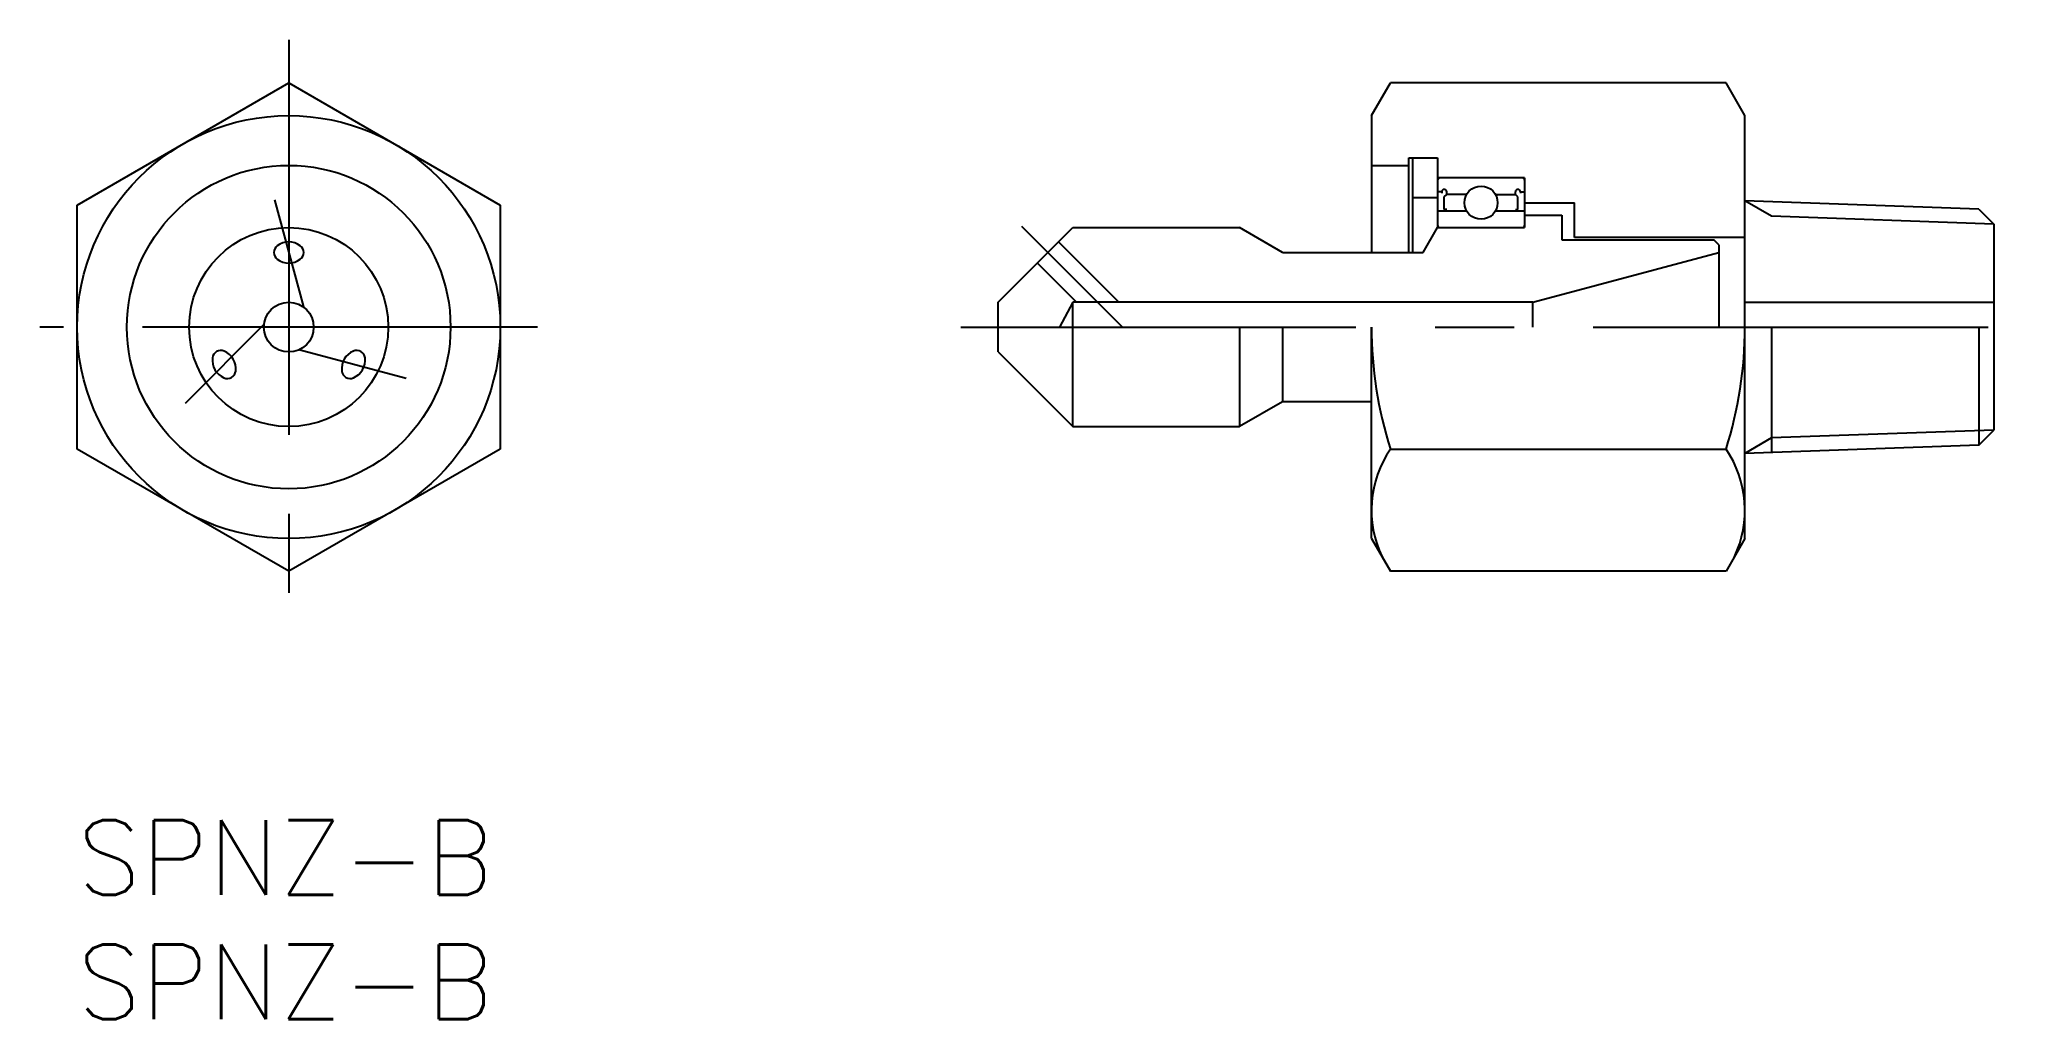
# Model space of a CAD drawing. Extents: x -1.5 to 78.5, y -8 to 31.4.
import ezdxf

# ---------------------------------------------------------------- set-up
doc = ezdxf.new("R2010")
doc.units = 0
doc.header["$LTSCALE"] = 0.5
doc.linetypes.add('CENTER', pattern=[50.8, 31.75, -6.35, 6.35, -6.35])
for name, color, linetype in [('MSM_CENTER', 1, 'CENTER'), ('MSM_CONTINUOUS', 7, 'CONTINUOUS'), ('MSM_NARROW', 5, 'CONTINUOUS'), ('MSM_PART_NUMBER', 7, 'CONTINUOUS')]:
    doc.layers.add(name, color=color, linetype=linetype)
doc.styles.get("Standard").update_dxf_attribs({"font": 'txt.shx', "height": 2, "bigfont": 'bigfont.shx'})

# ---------------------------------------------------------------- blocks, each defined once
blk = doc.blocks.new('*U2')
at = {"layer": 'MSM_PART_NUMBER'}
blk.add_text('SPNZ-B', height=3, dxfattribs=at).set_placement((0, -3))
blk = doc.blocks.new('*U3')
at = {"layer": 'MSM_PART_NUMBER'}
blk.add_text('SPNZ-B', height=3, dxfattribs=at).set_placement((0, -8))

msp = doc.modelspace()

# ---------------------------------------------------------------- linework, layer by layer
at = {"layer": 'MSM_CENTER'}
for p, q in [((8.5, 31.362), (8.5, 8.268)), ((7.933, 24.933), (9.087, 20.625)), ((37.939, 23.876), (42, 19.815)), ((18.5, 19.815), (-1.5, 19.815)), ((4.352, 16.765), (7.505, 19.918)), ((35.5, 19.815), (78.5, 19.815)), ((13.216, 17.748), (8.908, 18.902))]:
    msp.add_line(p, q, dxfattribs=at)
at = {"layer": 'MSM_CONTINUOUS'}
for p, q in [((0, 24.722), (8.5, 29.63)), ((8.5, 29.63), (17, 24.722)), ((52, 28.315), (52.759, 29.63)), ((66.241, 29.63), (52.759, 29.63)), ((67, 28.315), (66.241, 29.63)), ((52, 28.315), (52, 22.815)), ((67, 11.315), (67, 28.315)), ((53.5, 22.815), (53.5, 26.615)), ((53.5, 26.615), (54.65, 26.615)), ((53.65, 26.615), (53.65, 22.815)), ((54.65, 26.615), (54.65, 23.815)), ((52, 26.315), (53.5, 26.315)), ((58.15, 25.815), (54.65, 25.815)), ((58.15, 25.815), (58.15, 23.815)), ((54.65, 25.015), (53.65, 25.015)), ((54.819, 25.247), (54.65, 25.247)), ((54.819, 25.247), (54.819, 25.198)), ((54.921, 25.047), (55.022, 25.148)), ((54.921, 24.537), (54.921, 25.047)), ((55.022, 25.148), (55.022, 25.247)), ((55.823, 25.148), (55.022, 25.148)), ((56.977, 25.148), (57.778, 25.148)), ((57.778, 25.148), (57.778, 25.247)), ((57.879, 25.047), (57.778, 25.148)), ((57.879, 24.537), (57.879, 25.047)), ((57.981, 25.247), (58.15, 25.247)), ((57.981, 25.247), (57.981, 25.198)), ((58.15, 24.815), (60.15, 24.815)), ((60.15, 23.41), (60.15, 24.815)), ((76.398, 24.561), (67, 24.89)), ((0, 14.907), (0, 24.722)), ((17, 24.722), (17, 14.907)), ((54.65, 24.482), (55.823, 24.482)), ((55.022, 24.537), (54.921, 24.537)), ((56.977, 24.482), (58.15, 24.482)), ((57.778, 24.537), (57.879, 24.537)), ((58.15, 24.32), (59.65, 24.32)), ((59.65, 24.32), (59.65, 23.32)), ((76.398, 24.561), (77, 23.959)), ((37, 20.815), (40, 23.815)), ((39.424, 23.239), (41.849, 20.815)), ((40, 23.815), (46.695, 23.815)), ((48.427, 22.815), (46.695, 23.815)), ((54.073, 22.815), (54.65, 23.815)), ((54.65, 23.815), (58.15, 23.815)), ((59.65, 23.32), (65.75, 23.32)), ((67, 23.41), (60.15, 23.41)), ((65.95, 23.12), (65.75, 23.32)), ((77, 23.959), (77, 15.671)), ((48.427, 22.815), (54.073, 22.815)), ((58.486, 20.815), (65.95, 22.815)), ((65.95, 23.12), (65.95, 19.815)), ((38.576, 22.391), (40.151, 20.815)), ((37, 18.815), (37, 20.815)), ((40, 20.815), (39.468, 19.815)), ((58.486, 20.815), (40, 20.815)), ((40, 15.815), (40, 20.815)), ((58.486, 19.815), (58.486, 20.815)), ((67, 20.815), (77, 20.815)), ((46.695, 19.815), (46.695, 15.815)), ((48.427, 19.815), (48.427, 16.815)), ((52, 11.315), (52, 19.815)), ((68.071, 19.815), (68.071, 14.778)), ((76.398, 19.815), (76.398, 15.069)), ((37, 18.815), (40, 15.815)), ((48.427, 16.815), (46.695, 15.815)), ((48.427, 16.82), (52, 16.82)), ((40, 15.815), (46.695, 15.815)), ((76.398, 15.069), (77, 15.671)), ((8.5, 10), (0, 14.907)), ((17, 14.907), (8.5, 10)), ((52.759, 14.907), (66.241, 14.907)), ((76.398, 15.069), (67, 14.74)), ((52, 11.315), (52.759, 10)), ((67, 11.315), (66.241, 10)), ((66.241, 10), (52.759, 10))]:
    msp.add_line(p, q, dxfattribs=at)
for centre, radius in [((8.5, 19.815), 8.5), ((8.5, 19.815), 6.5), ((56.4, 24.815), 0.667), ((8.5, 19.815), 4), ((8.5, 19.815), 1)]:
    msp.add_circle(centre, radius, dxfattribs=at)
for centre, radius, start, end in [((54.75, 25.715), 0.1, 90, 180), ((58.05, 25.715), 0.1, 0, 90), ((54.921, 25.247), 0.102, 0, 180), ((57.879, 25.247), 0.102, 0, 180), ((8.5, 22.461), 0.778, 53.41948, 126.58052), ((54.75, 23.915), 0.1, 180, 270), ((58.05, 23.915), 0.1, 270, 0), ((8.238, 22.815), 0.338, 126.58052, 233.41948), ((8.5, 23.169), 0.778, 233.41948, 306.58052), ((8.762, 22.815), 0.338, 306.58052, 53.41948), ((68.241, 19.815), 16.241, 180, 197.58796), ((50.759, 19.815), 16.241, 342.41204, 0), ((6.208, 18.492), 0.778, 173.41948, 246.58052), ((5.771, 18.542), 0.338, 66.58052, 173.41948), ((5.596, 18.138), 0.778, 353.41948, 66.58052), ((11.404, 18.138), 0.778, 113.41948, 186.58052), ((11.229, 18.542), 0.338, 6.58052, 113.41948), ((10.792, 18.492), 0.778, 293.41948, 6.58052), ((6.033, 18.088), 0.338, 246.58052, 353.41948), ((10.967, 18.088), 0.338, 186.58052, 293.41948), ((56.341, 12.454), 4.342, 145.58894, 205.58895), ((62.659, 12.454), 4.342, 334.41105, 34.41106)]:
    msp.add_arc(centre, radius, start, end, dxfattribs=at)
at = {"layer": 'MSM_NARROW'}
for p, q in [((68.071, 24.271), (67, 24.89)), ((77, 23.959), (68.071, 24.271)), ((68.071, 15.359), (67, 14.74)), ((77, 15.671), (68.071, 15.359))]:
    msp.add_line(p, q, dxfattribs=at)

# ---------------------------------------------------------------- block references
at = {"layer": 'MSM_CONTINUOUS'}
for name in ['*U2', '*U3']:
    msp.add_blockref(name, (0, 0), dxfattribs=at)

doc.saveas('drawing.dxf')
